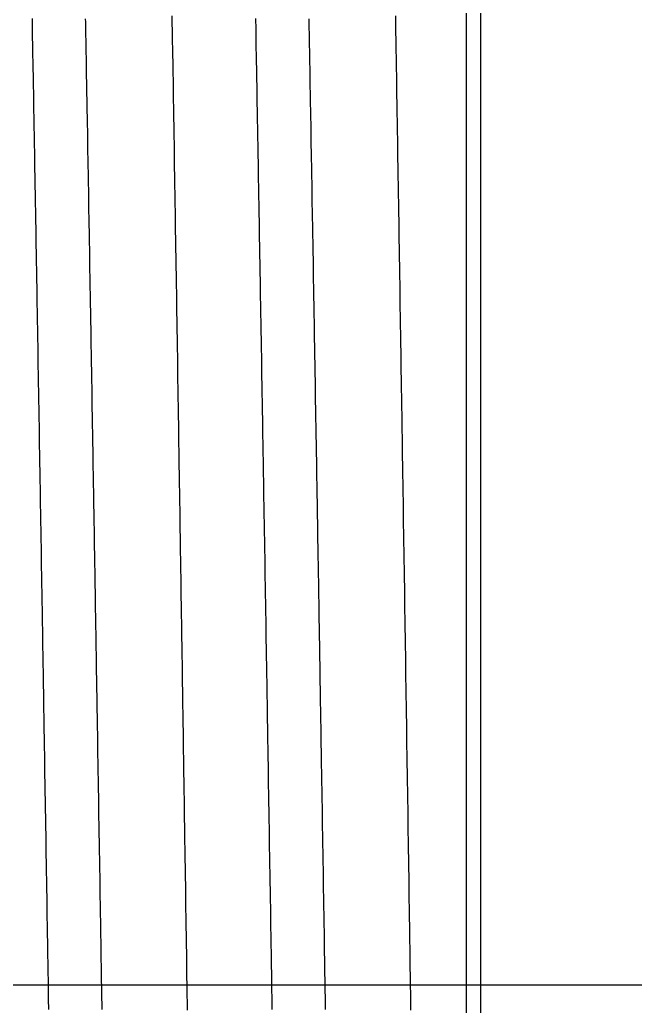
# Model space of a CAD drawing. Header units: millimetres. Extents: x 0 to 3800, y -67 to 2530.
# Drawn here: x 2303.8 to 2308.04, y 1476.98 to 1483.78 of the extents above; entities that cross this region are included whole.
import ezdxf
from ezdxf.lldxf.tags import DXFTag

# ---------------------------------------------------------------- set-up
doc = ezdxf.new("R2010")
doc.units = ezdxf.units.MM
doc.layers.add('내부선 및 부속', color=4, linetype='Continuous')
doc.layers.add('중심선', color=1, linetype='DASHED')
tags = doc.linetypes.add('DASHDOT', pattern=[70, 31, -13, 13, -13]).pattern_tags.tags
tags[10:11] = [DXFTag(74, 4), DXFTag(75, 0), DXFTag(340, '0'), DXFTag(46, 0.0), DXFTag(50, 0.0), DXFTag(44, 0.0), DXFTag(45, 0.0)]
tags[8:9] = [DXFTag(74, 4), DXFTag(75, 0), DXFTag(340, '0'), DXFTag(46, 0.0), DXFTag(50, 0.0), DXFTag(44, 0.0), DXFTag(45, 0.0)]
tags[6:7] = [DXFTag(74, 4), DXFTag(75, 0), DXFTag(340, '0'), DXFTag(46, 0.0), DXFTag(50, 0.0), DXFTag(44, 0.0), DXFTag(45, 0.0)]
tags[4:5] = [DXFTag(74, 4), DXFTag(75, 0), DXFTag(340, '0'), DXFTag(46, 0.0), DXFTag(50, 0.0), DXFTag(44, 0.0), DXFTag(45, 0.0)]
tags = doc.linetypes.add('DASHED', pattern=[25.72, 12.86, -12.86]).pattern_tags.tags
tags[6:7] = [DXFTag(74, 4), DXFTag(75, 0), DXFTag(340, '0'), DXFTag(46, 0.0), DXFTag(50, 0.0), DXFTag(44, 0.0), DXFTag(45, 0.0)]
tags[4:5] = [DXFTag(74, 4), DXFTag(75, 0), DXFTag(340, '0'), DXFTag(46, 0.0), DXFTag(50, 0.0), DXFTag(44, 0.0), DXFTag(45, 0.0)]

msp = doc.modelspace()

# ---------------------------------------------------------------- linework, layer by layer
at = {"layer": '내부선 및 부속', "linetype": 'Continuous'}
for p, q in [((2306.9716, 1495.7004), (2306.9716, 1458.5582)), ((2306.8719, 1495.4735), (2306.8719, 1458.7851))]:
    msp.add_line(p, q, dxfattribs=at)
at = {"layer": '내부선 및 부속', "linetype": 'Continuous', "flags": 128}
for points in [[(2303.9961, 1476.9633), (2303.9961, 1476.9863), (2303.9951, 1477.0103), (2303.9951, 1477.0343), (2303.9951, 1477.0583), (2303.9941, 1477.0823), (2303.9941, 1477.1063), (2303.9941, 1477.1303), (2303.9931, 1477.1533), (2303.9931, 1477.1773), (2303.9921, 1477.2013), (2303.9921, 1477.2253), (2303.9921, 1477.2493), (2303.9911, 1477.2733), (2303.9911, 1477.2973), (2303.9901, 1477.3213), (2303.9901, 1477.3443), (2303.9901, 1477.3683), (2303.9891, 1477.3923), (2303.9891, 1477.4163), (2303.9891, 1477.4403), (2303.9881, 1477.4643), (2303.9881, 1477.4883), (2303.9871, 1477.5113), (2303.9871, 1477.5353), (2303.9871, 1477.5593), (2303.9861, 1477.5833), (2303.9861, 1477.6073), (2303.9851, 1477.6313), (2303.9851, 1477.6553), (2303.9851, 1477.6793), (2303.9841, 1477.7023), (2303.9841, 1477.7263), (2303.9841, 1477.7503), (2303.9831, 1477.7743), (2303.9831, 1477.7983), (2303.9821, 1477.8223), (2303.9821, 1477.8463), (2303.9821, 1477.8693), (2303.9811, 1477.8933), (2303.9811, 1477.9173), (2303.9801, 1477.9413), (2303.9801, 1477.9653), (2303.9801, 1477.9893), (2303.9791, 1478.0133), (2303.9791, 1478.0363), (2303.9791, 1478.0603), (2303.9781, 1478.0843), (2303.9781, 1478.1083), (2303.9771, 1478.1323), (2303.9771, 1478.1563), (2303.9771, 1478.1803), (2303.9761, 1478.2043), (2303.9761, 1478.2273), (2303.9751, 1478.2513), (2303.9751, 1478.2753), (2303.9751, 1478.2993), (2303.9741, 1478.3233), (2303.9741, 1478.3473), (2303.9741, 1478.3713), (2303.9731, 1478.3943), (2303.9731, 1478.4183), (2303.9721, 1478.4423), (2303.9721, 1478.4663), (2303.9721, 1478.4903), (2303.9711, 1478.5143), (2303.9711, 1478.5383), (2303.9701, 1478.5623), (2303.9701, 1478.5623), (2303.9701, 1478.5853), (2303.9701, 1478.6093), (2303.9691, 1478.6333), (2303.9691, 1478.6573), (2303.9691, 1478.6813), (2303.9681, 1478.7053), (2303.9681, 1478.7293), (2303.9671, 1478.7523), (2303.9671, 1478.7763), (2303.9671, 1478.8003), (2303.9661, 1478.8243), (2303.9661, 1478.8483), (2303.9651, 1478.8723), (2303.9651, 1478.8963), (2303.9651, 1478.9193), (2303.9641, 1478.9433), (2303.9641, 1478.9673), (2303.9641, 1478.9913), (2303.9631, 1479.0153), (2303.9631, 1479.0393), (2303.9621, 1479.0633), (2303.9621, 1479.0873), (2303.9621, 1479.1103), (2303.9611, 1479.1343), (2303.9611, 1479.1583), (2303.9601, 1479.1823), (2303.9601, 1479.2063), (2303.9601, 1479.2303), (2303.9591, 1479.2543), (2303.9591, 1479.2773), (2303.9591, 1479.3013), (2303.9581, 1479.3253), (2303.9581, 1479.3493), (2303.9571, 1479.3733), (2303.9571, 1479.3973), (2303.9571, 1479.4213), (2303.9561, 1479.4453), (2303.9561, 1479.4683), (2303.9551, 1479.4923), (2303.9551, 1479.5163), (2303.9551, 1479.5403), (2303.9541, 1479.5643), (2303.9541, 1479.5883), (2303.9531, 1479.6123), (2303.9531, 1479.6353), (2303.9531, 1479.6593), (2303.9521, 1479.6833), (2303.9521, 1479.7073), (2303.9521, 1479.7313), (2303.9511, 1479.7553), (2303.9511, 1479.7793), (2303.9501, 1479.8023), (2303.9501, 1479.8263), (2303.9501, 1479.8503), (2303.9491, 1479.8743), (2303.9491, 1479.8983), (2303.9481, 1479.9223), (2303.9481, 1479.9463), (2303.9481, 1479.9703), (2303.9471, 1479.9933), (2303.9471, 1480.0173), (2303.9461, 1480.0413), (2303.9461, 1480.0653), (2303.9461, 1480.0893), (2303.9451, 1480.1133), (2303.9451, 1480.1373), (2303.9451, 1480.1603), (2303.9441, 1480.1843), (2303.9441, 1480.2083), (2303.9431, 1480.2323), (2303.9431, 1480.2563), (2303.9431, 1480.2803), (2303.9421, 1480.3043), (2303.9421, 1480.3283), (2303.9411, 1480.3513), (2303.9411, 1480.3753), (2303.9411, 1480.3993), (2303.9401, 1480.4233), (2303.9401, 1480.4473), (2303.9391, 1480.4713), (2303.9391, 1480.4953), (2303.9391, 1480.5183), (2303.9381, 1480.5423), (2303.9381, 1480.5663), (2303.9371, 1480.5903), (2303.9371, 1480.6143), (2303.9371, 1480.6383), (2303.9361, 1480.6623), (2303.9361, 1480.6853), (2303.9351, 1480.7093), (2303.9351, 1480.7333), (2303.9351, 1480.7573), (2303.9341, 1480.7813), (2303.9341, 1480.8053), (2303.9331, 1480.8293), (2303.9331, 1480.8533), (2303.9331, 1480.8763), (2303.9321, 1480.9003), (2303.9321, 1480.9243), (2303.9321, 1480.9483), (2303.9321, 1480.9483), (2303.9311, 1480.9723), (2303.9311, 1480.9963), (2303.9301, 1481.0203), (2303.9301, 1481.0433), (2303.9301, 1481.0673), (2303.9291, 1481.0913), (2303.9291, 1481.1153), (2303.9281, 1481.1393), (2303.9281, 1481.1633), (2303.9281, 1481.1873), (2303.9271, 1481.2113), (2303.9271, 1481.2343), (2303.9261, 1481.2583), (2303.9261, 1481.2823), (2303.9261, 1481.3063), (2303.9251, 1481.3303), (2303.9251, 1481.3543), (2303.9241, 1481.3783), (2303.9241, 1481.4013), (2303.9241, 1481.4253), (2303.9231, 1481.4493), (2303.9231, 1481.4733), (2303.9221, 1481.4973), (2303.9221, 1481.5213), (2303.9221, 1481.5453), (2303.9211, 1481.5683), (2303.9211, 1481.5923), (2303.9201, 1481.6163), (2303.9201, 1481.6403), (2303.9201, 1481.6643), (2303.9191, 1481.6883), (2303.9191, 1481.7123), (2303.9181, 1481.7363), (2303.9181, 1481.7593), (2303.9181, 1481.7833), (2303.9171, 1481.8073), (2303.9171, 1481.8313), (2303.9161, 1481.8553), (2303.9161, 1481.8793), (2303.9161, 1481.9033), (2303.9151, 1481.9263), (2303.9151, 1481.9503), (2303.9141, 1481.9743), (2303.9141, 1481.9983), (2303.9141, 1482.0223), (2303.9131, 1482.0463), (2303.9131, 1482.0703), (2303.9121, 1482.0933), (2303.9121, 1482.1173), (2303.9111, 1482.1413), (2303.9111, 1482.1653), (2303.9111, 1482.1893), (2303.9101, 1482.2133), (2303.9101, 1482.2373), (2303.9091, 1482.2613), (2303.9091, 1482.2843), (2303.9091, 1482.3083), (2303.9081, 1482.3323), (2303.9081, 1482.3563), (2303.9071, 1482.3803), (2303.9071, 1482.4043), (2303.9071, 1482.4283), (2303.9061, 1482.4513), (2303.9061, 1482.4753), (2303.9051, 1482.4993), (2303.9051, 1482.5233), (2303.9051, 1482.5473), (2303.9041, 1482.5713), (2303.9041, 1482.5953), (2303.9031, 1482.6193), (2303.9031, 1482.6423), (2303.9021, 1482.6663), (2303.9021, 1482.6903), (2303.9021, 1482.7143), (2303.9011, 1482.7383), (2303.9011, 1482.7623), (2303.9001, 1482.7863), (2303.9001, 1482.8093), (2303.9001, 1482.8333), (2303.8991, 1482.8573), (2303.8991, 1482.8813), (2303.8981, 1482.9053), (2303.8981, 1482.9293), (2303.8981, 1482.9533), (2303.8971, 1482.9763), (2303.8971, 1483.0003), (2303.8961, 1483.0243), (2303.8961, 1483.0483), (2303.8951, 1483.0723), (2303.8951, 1483.0963), (2303.8951, 1483.1203), (2303.8941, 1483.1443), (2303.8941, 1483.1673), (2303.8931, 1483.1913), (2303.8931, 1483.2153), (2303.8931, 1483.2393), (2303.8921, 1483.2633), (2303.8921, 1483.2873), (2303.8911, 1483.3113), (2303.8911, 1483.3343), (2303.8911, 1483.3343), (2303.8901, 1483.3583), (2303.8901, 1483.3823), (2303.8901, 1483.4063), (2303.8891, 1483.4303), (2303.8891, 1483.4543), (2303.8881, 1483.4783), (2303.8881, 1483.5013), (2303.8871, 1483.5253), (2303.8871, 1483.5493), (2303.8871, 1483.5733), (2303.8861, 1483.5973), (2303.8861, 1483.6213), (2303.8851, 1483.6453), (2303.8851, 1483.6693), (2303.8851, 1483.6923), (2303.8841, 1483.7163), (2303.8841, 1483.7403), (2303.8831, 1483.7643), (2303.8831, 1483.7883)], [(2304.3641, 1476.9613), (2304.3631, 1476.9853), (2304.3631, 1477.0093), (2304.3621, 1477.0333), (2304.3621, 1477.0573), (2304.3621, 1477.0813), (2304.3611, 1477.1043), (2304.3611, 1477.1283), (2304.3601, 1477.1523), (2304.3601, 1477.1763), (2304.3601, 1477.2003), (2304.3591, 1477.2243), (2304.3591, 1477.2483), (2304.3591, 1477.2723), (2304.3581, 1477.2953), (2304.3581, 1477.3193), (2304.3571, 1477.3433), (2304.3571, 1477.3673), (2304.3571, 1477.3913), (2304.3561, 1477.4153), (2304.3561, 1477.4393), (2304.3551, 1477.4623), (2304.3551, 1477.4863), (2304.3551, 1477.5103), (2304.3541, 1477.5343), (2304.3541, 1477.5583), (2304.3541, 1477.5823), (2304.3531, 1477.6063), (2304.3531, 1477.6303), (2304.3521, 1477.6533), (2304.3521, 1477.6773), (2304.3521, 1477.7013), (2304.3511, 1477.7253), (2304.3511, 1477.7493), (2304.3501, 1477.7733), (2304.3501, 1477.7973), (2304.3501, 1477.8203), (2304.3491, 1477.8443), (2304.3491, 1477.8683), (2304.3491, 1477.8923), (2304.3481, 1477.9163), (2304.3481, 1477.9403), (2304.3471, 1477.9643), (2304.3471, 1477.9873), (2304.3471, 1478.0113), (2304.3461, 1478.0353), (2304.3461, 1478.0593), (2304.3451, 1478.0833), (2304.3451, 1478.1073), (2304.3451, 1478.1313), (2304.3441, 1478.1553), (2304.3441, 1478.1783), (2304.3441, 1478.2023), (2304.3431, 1478.2263), (2304.3431, 1478.2503), (2304.3421, 1478.2743), (2304.3421, 1478.2983), (2304.3421, 1478.3223), (2304.3411, 1478.3453), (2304.3411, 1478.3693), (2304.3401, 1478.3933), (2304.3401, 1478.4173), (2304.3401, 1478.4413), (2304.3391, 1478.4653), (2304.3391, 1478.4893), (2304.3391, 1478.5133), (2304.3381, 1478.5363), (2304.3381, 1478.5603), (2304.3371, 1478.5843), (2304.3371, 1478.5843), (2304.3371, 1478.6083), (2304.3371, 1478.6323), (2304.3361, 1478.6563), (2304.3361, 1478.6803), (2304.3351, 1478.7033), (2304.3351, 1478.7273), (2304.3351, 1478.7513), (2304.3341, 1478.7753), (2304.3341, 1478.7993), (2304.3341, 1478.8233), (2304.3331, 1478.8473), (2304.3331, 1478.8703), (2304.3321, 1478.8943), (2304.3321, 1478.9183), (2304.3321, 1478.9423), (2304.3311, 1478.9663), (2304.3311, 1478.9903), (2304.3301, 1479.0143), (2304.3301, 1479.0383), (2304.3301, 1479.0613), (2304.3291, 1479.0853), (2304.3291, 1479.1093), (2304.3291, 1479.1333), (2304.3281, 1479.1573), (2304.3281, 1479.1813), (2304.3271, 1479.2053), (2304.3271, 1479.2283), (2304.3271, 1479.2523), (2304.3261, 1479.2763), (2304.3261, 1479.3003), (2304.3251, 1479.3243), (2304.3251, 1479.3483), (2304.3251, 1479.3723), (2304.3241, 1479.3963), (2304.3241, 1479.4193), (2304.3231, 1479.4433), (2304.3231, 1479.4673), (2304.3231, 1479.4913), (2304.3221, 1479.5153), (2304.3221, 1479.5393), (2304.3221, 1479.5633), (2304.3211, 1479.5863), (2304.3211, 1479.6103), (2304.3201, 1479.6343), (2304.3201, 1479.6583), (2304.3201, 1479.6823), (2304.3191, 1479.7063), (2304.3191, 1479.7303), (2304.3181, 1479.7533), (2304.3181, 1479.7773), (2304.3181, 1479.8013), (2304.3171, 1479.8253), (2304.3171, 1479.8493), (2304.3161, 1479.8733), (2304.3161, 1479.8973), (2304.3161, 1479.9213), (2304.3151, 1479.9443), (2304.3151, 1479.9683), (2304.3151, 1479.9923), (2304.3141, 1480.0163), (2304.3141, 1480.0403), (2304.3131, 1480.0643), (2304.3131, 1480.0883), (2304.3131, 1480.1113), (2304.3121, 1480.1353), (2304.3121, 1480.1593), (2304.3111, 1480.1833), (2304.3111, 1480.2073), (2304.3111, 1480.2313), (2304.3101, 1480.2553), (2304.3101, 1480.2793), (2304.3091, 1480.3023), (2304.3091, 1480.3263), (2304.3091, 1480.3503), (2304.3081, 1480.3743), (2304.3081, 1480.3983), (2304.3071, 1480.4223), (2304.3071, 1480.4463), (2304.3071, 1480.4693), (2304.3061, 1480.4933), (2304.3061, 1480.5173), (2304.3061, 1480.5413), (2304.3051, 1480.5653), (2304.3051, 1480.5893), (2304.3041, 1480.6133), (2304.3041, 1480.6363), (2304.3041, 1480.6603), (2304.3031, 1480.6843), (2304.3031, 1480.7083), (2304.3021, 1480.7323), (2304.3021, 1480.7563), (2304.3021, 1480.7803), (2304.3011, 1480.8043), (2304.3011, 1480.8273), (2304.3001, 1480.8513), (2304.3001, 1480.8753), (2304.3001, 1480.8993), (2304.2991, 1480.9233), (2304.2991, 1480.9473), (2304.2981, 1480.9713), (2304.2981, 1480.9713), (2304.2981, 1480.9943), (2304.2981, 1481.0183), (2304.2971, 1481.0423), (2304.2971, 1481.0663), (2304.2961, 1481.0903), (2304.2961, 1481.1143), (2304.2961, 1481.1383), (2304.2951, 1481.1623), (2304.2951, 1481.1853), (2304.2941, 1481.2093), (2304.2941, 1481.2333), (2304.2941, 1481.2573), (2304.2931, 1481.2813), (2304.2931, 1481.3053), (2304.2921, 1481.3293), (2304.2921, 1481.3523), (2304.2921, 1481.3763), (2304.2911, 1481.4003), (2304.2911, 1481.4243), (2304.2901, 1481.4483), (2304.2901, 1481.4723), (2304.2901, 1481.4963), (2304.2891, 1481.5193), (2304.2891, 1481.5433), (2304.2881, 1481.5673), (2304.2881, 1481.5913), (2304.2881, 1481.6153), (2304.2871, 1481.6393), (2304.2871, 1481.6633), (2304.2861, 1481.6873), (2304.2861, 1481.7103), (2304.2861, 1481.7343), (2304.2851, 1481.7583), (2304.2851, 1481.7823), (2304.2841, 1481.8063), (2304.2841, 1481.8303), (2304.2841, 1481.8543), (2304.2831, 1481.8773), (2304.2831, 1481.9013), (2304.2821, 1481.9253), (2304.2821, 1481.9493), (2304.2821, 1481.9733), (2304.2811, 1481.9973), (2304.2811, 1482.0213), (2304.2801, 1482.0443), (2304.2801, 1482.0683), (2304.2801, 1482.0923), (2304.2791, 1482.1163), (2304.2791, 1482.1403), (2304.2781, 1482.1643), (2304.2781, 1482.1883), (2304.2781, 1482.2123), (2304.2771, 1482.2353), (2304.2771, 1482.2593), (2304.2761, 1482.2833), (2304.2761, 1482.3073), (2304.2761, 1482.3313), (2304.2751, 1482.3553), (2304.2751, 1482.3793), (2304.2741, 1482.4023), (2304.2741, 1482.4263), (2304.2731, 1482.4503), (2304.2731, 1482.4743), (2304.2731, 1482.4983), (2304.2721, 1482.5223), (2304.2721, 1482.5463), (2304.2711, 1482.5703), (2304.2711, 1482.5933), (2304.2711, 1482.6173), (2304.2701, 1482.6413), (2304.2701, 1482.6653), (2304.2691, 1482.6893), (2304.2691, 1482.7133), (2304.2691, 1482.7373), (2304.2681, 1482.7603), (2304.2681, 1482.7843), (2304.2671, 1482.8083), (2304.2671, 1482.8323), (2304.2661, 1482.8563), (2304.2661, 1482.8803), (2304.2661, 1482.9043), (2304.2651, 1482.9273), (2304.2651, 1482.9513), (2304.2641, 1482.9753), (2304.2641, 1482.9993), (2304.2641, 1483.0233), (2304.2631, 1483.0473), (2304.2631, 1483.0713), (2304.2621, 1483.0953), (2304.2621, 1483.1183), (2304.2611, 1483.1423), (2304.2611, 1483.1663), (2304.2611, 1483.1903), (2304.2601, 1483.2143), (2304.2601, 1483.2383), (2304.2591, 1483.2623), (2304.2591, 1483.2853), (2304.2591, 1483.3093), (2304.2581, 1483.3333), (2304.2581, 1483.3573), (2304.2581, 1483.3573), (2304.2571, 1483.3813), (2304.2571, 1483.4053), (2304.2561, 1483.4293), (2304.2561, 1483.4523), (2304.2561, 1483.4763), (2304.2551, 1483.5003), (2304.2551, 1483.5243), (2304.2541, 1483.5483), (2304.2541, 1483.5723), (2304.2541, 1483.5963), (2304.2531, 1483.6203), (2304.2531, 1483.6433), (2304.2521, 1483.6673), (2304.2521, 1483.6913), (2304.2511, 1483.7153), (2304.2511, 1483.7393), (2304.2511, 1483.7633), (2304.2501, 1483.7873)], [(2304.8441, 1483.8073), (2304.8451, 1483.7763), (2304.8451, 1483.7453), (2304.8461, 1483.7143), (2304.8461, 1483.6833), (2304.8471, 1483.6523), (2304.8471, 1483.6203), (2304.8481, 1483.5893), (2304.8491, 1483.5583), (2304.8491, 1483.5273), (2304.8501, 1483.4963), (2304.8501, 1483.4653), (2304.8511, 1483.4343), (2304.8511, 1483.4023), (2304.8521, 1483.3713), (2304.8521, 1483.3403), (2304.8531, 1483.3093), (2304.8531, 1483.2783), (2304.8541, 1483.2473), (2304.8541, 1483.2163), (2304.8551, 1483.1853), (2304.8551, 1483.1533), (2304.8561, 1483.1223), (2304.8561, 1483.0913), (2304.8571, 1483.0603), (2304.8571, 1483.0293), (2304.8581, 1482.9983), (2304.8581, 1482.9673), (2304.8591, 1482.9353), (2304.8591, 1482.9043), (2304.8601, 1482.8733), (2304.8601, 1482.8423), (2304.8611, 1482.8113), (2304.8611, 1482.7803), (2304.8611, 1482.7493), (2304.8621, 1482.7183), (2304.8621, 1482.6863), (2304.8631, 1482.6553), (2304.8631, 1482.6243), (2304.8641, 1482.5933), (2304.8641, 1482.5623), (2304.8651, 1482.5313), (2304.8651, 1482.5003), (2304.8661, 1482.4683), (2304.8661, 1482.4373), (2304.8671, 1482.4063), (2304.8671, 1482.3753), (2304.8681, 1482.3443), (2304.8681, 1482.3133), (2304.8691, 1482.2823), (2304.8691, 1482.2513), (2304.8701, 1482.2193), (2304.8701, 1482.1883), (2304.8711, 1482.1573), (2304.8711, 1482.1263), (2304.8721, 1482.0953), (2304.8721, 1482.0643), (2304.8731, 1482.0333), (2304.8731, 1482.0013), (2304.8741, 1481.9703), (2304.8741, 1481.9393), (2304.8751, 1481.9083), (2304.8751, 1481.8773), (2304.8761, 1481.8463), (2304.8761, 1481.8153), (2304.8771, 1481.7843), (2304.8771, 1481.7523), (2304.8781, 1481.7213), (2304.8781, 1481.6903), (2304.8791, 1481.6593), (2304.8791, 1481.6283), (2304.8801, 1481.5973), (2304.8801, 1481.5663), (2304.8811, 1481.5343), (2304.8811, 1481.5033), (2304.8821, 1481.4723), (2304.8821, 1481.4413), (2304.8821, 1481.4103), (2304.8831, 1481.3793), (2304.8831, 1481.3483), (2304.8841, 1481.3173), (2304.8841, 1481.2853), (2304.8851, 1481.2543), (2304.8851, 1481.2233), (2304.8861, 1481.1923), (2304.8861, 1481.1613), (2304.8871, 1481.1303), (2304.8871, 1481.0993), (2304.8871, 1481.0993), (2304.8881, 1481.0673), (2304.8881, 1481.0363), (2304.8891, 1481.0053), (2304.8891, 1480.9743), (2304.8901, 1480.9433), (2304.8901, 1480.9123), (2304.8911, 1480.8813), (2304.8911, 1480.8503), (2304.8921, 1480.8183), (2304.8921, 1480.7873), (2304.8931, 1480.7563), (2304.8931, 1480.7253), (2304.8931, 1480.6943), (2304.8941, 1480.6633), (2304.8941, 1480.6323), (2304.8951, 1480.6003), (2304.8951, 1480.5693), (2304.8961, 1480.5383), (2304.8961, 1480.5073), (2304.8971, 1480.4763), (2304.8971, 1480.4453), (2304.8981, 1480.4143), (2304.8981, 1480.3823), (2304.8991, 1480.3513), (2304.8991, 1480.3203), (2304.9001, 1480.2893), (2304.9001, 1480.2583), (2304.9011, 1480.2273), (2304.9011, 1480.1963), (2304.9021, 1480.1653), (2304.9021, 1480.1333), (2304.9021, 1480.1023), (2304.9031, 1480.0713), (2304.9031, 1480.0403), (2304.9041, 1480.0093), (2304.9041, 1479.9783), (2304.9051, 1479.9473), (2304.9051, 1479.9153), (2304.9061, 1479.8843), (2304.9061, 1479.8533), (2304.9071, 1479.8223), (2304.9071, 1479.7913), (2304.9081, 1479.7603), (2304.9081, 1479.7293), (2304.9091, 1479.6983), (2304.9091, 1479.6663), (2304.9101, 1479.6353), (2304.9101, 1479.6043), (2304.9101, 1479.5733), (2304.9111, 1479.5423), (2304.9111, 1479.5113), (2304.9121, 1479.4803), (2304.9121, 1479.4483), (2304.9131, 1479.4173), (2304.9131, 1479.3863), (2304.9141, 1479.3553), (2304.9141, 1479.3243), (2304.9151, 1479.2933), (2304.9151, 1479.2623), (2304.9161, 1479.2313), (2304.9161, 1479.1993), (2304.9171, 1479.1683), (2304.9171, 1479.1373), (2304.9181, 1479.1063), (2304.9181, 1479.0753), (2304.9181, 1479.0443), (2304.9191, 1479.0133), (2304.9191, 1478.9813), (2304.9201, 1478.9503), (2304.9201, 1478.9193), (2304.9211, 1478.8883), (2304.9211, 1478.8573), (2304.9221, 1478.8263), (2304.9221, 1478.7953), (2304.9231, 1478.7643), (2304.9231, 1478.7323), (2304.9241, 1478.7013), (2304.9241, 1478.6703), (2304.9251, 1478.6393), (2304.9251, 1478.6083), (2304.9251, 1478.5773), (2304.9261, 1478.5463), (2304.9261, 1478.5143), (2304.9271, 1478.4833), (2304.9271, 1478.4523), (2304.9281, 1478.4213), (2304.9281, 1478.3903), (2304.9291, 1478.3593), (2304.9291, 1478.3283), (2304.9301, 1478.2973), (2304.9301, 1478.2653), (2304.9311, 1478.2343), (2304.9311, 1478.2033), (2304.9321, 1478.1723), (2304.9321, 1478.1413), (2304.9321, 1478.1103), (2304.9331, 1478.0793), (2304.9331, 1478.0473), (2304.9341, 1478.0163), (2304.9341, 1477.9853), (2304.9341, 1477.9853), (2304.9351, 1477.9543), (2304.9351, 1477.9233), (2304.9361, 1477.8923), (2304.9361, 1477.8613), (2304.9371, 1477.8303), (2304.9371, 1477.7983), (2304.9381, 1477.7673), (2304.9381, 1477.7363), (2304.9381, 1477.7053), (2304.9391, 1477.6743), (2304.9391, 1477.6433), (2304.9401, 1477.6123), (2304.9401, 1477.5803), (2304.9411, 1477.5493), (2304.9411, 1477.5183), (2304.9421, 1477.4873), (2304.9421, 1477.4563), (2304.9431, 1477.4253), (2304.9431, 1477.3943), (2304.9441, 1477.3633), (2304.9441, 1477.3313), (2304.9451, 1477.3003), (2304.9451, 1477.2693), (2304.9451, 1477.2383), (2304.9461, 1477.2073), (2304.9461, 1477.1763), (2304.9471, 1477.1453), (2304.9471, 1477.1133), (2304.9481, 1477.0823), (2304.9481, 1477.0513), (2304.9491, 1477.0203), (2304.9491, 1476.9893), (2304.9501, 1476.9583)], [(2305.5361, 1476.9633), (2305.5361, 1476.9863), (2305.5351, 1477.0103), (2305.5351, 1477.0343), (2305.5351, 1477.0583), (2305.5341, 1477.0823), (2305.5341, 1477.1063), (2305.5331, 1477.1303), (2305.5331, 1477.1533), (2305.5331, 1477.1773), (2305.5321, 1477.2013), (2305.5321, 1477.2253), (2305.5311, 1477.2493), (2305.5311, 1477.2733), (2305.5311, 1477.2973), (2305.5301, 1477.3213), (2305.5301, 1477.3443), (2305.5301, 1477.3683), (2305.5291, 1477.3923), (2305.5291, 1477.4163), (2305.5281, 1477.4403), (2305.5281, 1477.4643), (2305.5281, 1477.4883), (2305.5271, 1477.5113), (2305.5271, 1477.5353), (2305.5261, 1477.5593), (2305.5261, 1477.5833), (2305.5261, 1477.6073), (2305.5251, 1477.6313), (2305.5251, 1477.6553), (2305.5251, 1477.6793), (2305.5241, 1477.7023), (2305.5241, 1477.7263), (2305.5231, 1477.7503), (2305.5231, 1477.7743), (2305.5231, 1477.7983), (2305.5221, 1477.8223), (2305.5221, 1477.8463), (2305.5211, 1477.8693), (2305.5211, 1477.8933), (2305.5211, 1477.9173), (2305.5201, 1477.9413), (2305.5201, 1477.9653), (2305.5201, 1477.9893), (2305.5191, 1478.0133), (2305.5191, 1478.0363), (2305.5181, 1478.0603), (2305.5181, 1478.0843), (2305.5181, 1478.1083), (2305.5171, 1478.1323), (2305.5171, 1478.1563), (2305.5161, 1478.1803), (2305.5161, 1478.2043), (2305.5161, 1478.2273), (2305.5151, 1478.2513), (2305.5151, 1478.2753), (2305.5151, 1478.2993), (2305.5141, 1478.3233), (2305.5141, 1478.3473), (2305.5131, 1478.3713), (2305.5131, 1478.3943), (2305.5131, 1478.4183), (2305.5121, 1478.4423), (2305.5121, 1478.4663), (2305.5111, 1478.4903), (2305.5111, 1478.5143), (2305.5111, 1478.5383), (2305.5101, 1478.5623), (2305.5101, 1478.5623), (2305.5101, 1478.5853), (2305.5101, 1478.6093), (2305.5091, 1478.6333), (2305.5091, 1478.6573), (2305.5081, 1478.6813), (2305.5081, 1478.7053), (2305.5081, 1478.7293), (2305.5071, 1478.7523), (2305.5071, 1478.7763), (2305.5061, 1478.8003), (2305.5061, 1478.8243), (2305.5061, 1478.8483), (2305.5051, 1478.8723), (2305.5051, 1478.8963), (2305.5051, 1478.9193), (2305.5041, 1478.9433), (2305.5041, 1478.9673), (2305.5031, 1478.9913), (2305.5031, 1479.0153), (2305.5031, 1479.0393), (2305.5021, 1479.0633), (2305.5021, 1479.0873), (2305.5011, 1479.1103), (2305.5011, 1479.1343), (2305.5011, 1479.1583), (2305.5001, 1479.1823), (2305.5001, 1479.2063), (2305.5001, 1479.2303), (2305.4991, 1479.2543), (2305.4991, 1479.2773), (2305.4981, 1479.3013), (2305.4981, 1479.3253), (2305.4981, 1479.3493), (2305.4971, 1479.3733), (2305.4971, 1479.3973), (2305.4961, 1479.4213), (2305.4961, 1479.4453), (2305.4961, 1479.4683), (2305.4951, 1479.4923), (2305.4951, 1479.5163), (2305.4941, 1479.5403), (2305.4941, 1479.5643), (2305.4941, 1479.5883), (2305.4931, 1479.6123), (2305.4931, 1479.6353), (2305.4931, 1479.6593), (2305.4921, 1479.6833), (2305.4921, 1479.7073), (2305.4911, 1479.7313), (2305.4911, 1479.7553), (2305.4911, 1479.7793), (2305.4901, 1479.8023), (2305.4901, 1479.8263), (2305.4891, 1479.8503), (2305.4891, 1479.8743), (2305.4891, 1479.8983), (2305.4881, 1479.9223), (2305.4881, 1479.9463), (2305.4871, 1479.9703), (2305.4871, 1479.9933), (2305.4871, 1480.0173), (2305.4861, 1480.0413), (2305.4861, 1480.0653), (2305.4861, 1480.0893), (2305.4851, 1480.1133), (2305.4851, 1480.1373), (2305.4841, 1480.1603), (2305.4841, 1480.1843), (2305.4841, 1480.2083), (2305.4831, 1480.2323), (2305.4831, 1480.2563), (2305.4821, 1480.2803), (2305.4821, 1480.3043), (2305.4821, 1480.3283), (2305.4811, 1480.3513), (2305.4811, 1480.3753), (2305.4801, 1480.3993), (2305.4801, 1480.4233), (2305.4801, 1480.4473), (2305.4791, 1480.4713), (2305.4791, 1480.4953), (2305.4781, 1480.5183), (2305.4781, 1480.5423), (2305.4781, 1480.5663), (2305.4771, 1480.5903), (2305.4771, 1480.6143), (2305.4761, 1480.6383), (2305.4761, 1480.6623), (2305.4761, 1480.6853), (2305.4751, 1480.7093), (2305.4751, 1480.7333), (2305.4751, 1480.7573), (2305.4741, 1480.7813), (2305.4741, 1480.8053), (2305.4731, 1480.8293), (2305.4731, 1480.8533), (2305.4731, 1480.8763), (2305.4721, 1480.9003), (2305.4721, 1480.9243), (2305.4711, 1480.9483), (2305.4711, 1480.9483), (2305.4711, 1480.9723), (2305.4711, 1480.9963), (2305.4701, 1481.0203), (2305.4701, 1481.0433), (2305.4691, 1481.0673), (2305.4691, 1481.0913), (2305.4691, 1481.1153), (2305.4681, 1481.1393), (2305.4681, 1481.1633), (2305.4671, 1481.1873), (2305.4671, 1481.2113), (2305.4671, 1481.2343), (2305.4661, 1481.2583), (2305.4661, 1481.2823), (2305.4651, 1481.3063), (2305.4651, 1481.3303), (2305.4651, 1481.3543), (2305.4641, 1481.3783), (2305.4641, 1481.4013), (2305.4631, 1481.4253), (2305.4631, 1481.4493), (2305.4631, 1481.4733), (2305.4621, 1481.4973), (2305.4621, 1481.5213), (2305.4611, 1481.5453), (2305.4611, 1481.5683), (2305.4611, 1481.5923), (2305.4601, 1481.6163), (2305.4601, 1481.6403), (2305.4591, 1481.6643), (2305.4591, 1481.6883), (2305.4591, 1481.7123), (2305.4581, 1481.7363), (2305.4581, 1481.7593), (2305.4571, 1481.7833), (2305.4571, 1481.8073), (2305.4571, 1481.8313), (2305.4561, 1481.8553), (2305.4561, 1481.8793), (2305.4551, 1481.9033), (2305.4551, 1481.9263), (2305.4551, 1481.9503), (2305.4541, 1481.9743), (2305.4541, 1481.9983), (2305.4531, 1482.0223), (2305.4531, 1482.0463), (2305.4531, 1482.0703), (2305.4521, 1482.0943), (2305.4521, 1482.1173), (2305.4511, 1482.1413), (2305.4511, 1482.1653), (2305.4501, 1482.1893), (2305.4501, 1482.2133), (2305.4501, 1482.2373), (2305.4491, 1482.2613), (2305.4491, 1482.2843), (2305.4481, 1482.3083), (2305.4481, 1482.3323), (2305.4481, 1482.3563), (2305.4471, 1482.3803), (2305.4471, 1482.4043), (2305.4461, 1482.4283), (2305.4461, 1482.4513), (2305.4461, 1482.4753), (2305.4451, 1482.4993), (2305.4451, 1482.5233), (2305.4441, 1482.5473), (2305.4441, 1482.5713), (2305.4441, 1482.5953), (2305.4431, 1482.6193), (2305.4431, 1482.6423), (2305.4421, 1482.6663), (2305.4421, 1482.6903), (2305.4411, 1482.7143), (2305.4411, 1482.7383), (2305.4411, 1482.7623), (2305.4401, 1482.7863), (2305.4401, 1482.8093), (2305.4391, 1482.8333), (2305.4391, 1482.8573), (2305.4391, 1482.8813), (2305.4381, 1482.9053), (2305.4381, 1482.9293), (2305.4371, 1482.9533), (2305.4371, 1482.9763), (2305.4371, 1483.0003), (2305.4361, 1483.0243), (2305.4361, 1483.0483), (2305.4351, 1483.0723), (2305.4351, 1483.0963), (2305.4341, 1483.1203), (2305.4341, 1483.1443), (2305.4341, 1483.1673), (2305.4331, 1483.1913), (2305.4331, 1483.2153), (2305.4321, 1483.2393), (2305.4321, 1483.2633), (2305.4321, 1483.2873), (2305.4311, 1483.3113), (2305.4311, 1483.3343), (2305.4311, 1483.3343), (2305.4301, 1483.3583), (2305.4301, 1483.3823), (2305.4291, 1483.4063), (2305.4291, 1483.4303), (2305.4291, 1483.4543), (2305.4281, 1483.4783), (2305.4281, 1483.5023), (2305.4271, 1483.5253), (2305.4271, 1483.5493), (2305.4261, 1483.5733), (2305.4261, 1483.5973), (2305.4261, 1483.6213), (2305.4251, 1483.6453), (2305.4251, 1483.6693), (2305.4241, 1483.6923), (2305.4241, 1483.7163), (2305.4241, 1483.7403), (2305.4231, 1483.7643), (2305.4231, 1483.7883)], [(2305.9031, 1476.9613), (2305.9031, 1476.9853), (2305.9031, 1477.0093), (2305.9021, 1477.0333), (2305.9021, 1477.0573), (2305.9011, 1477.0813), (2305.9011, 1477.1053), (2305.9011, 1477.1283), (2305.9001, 1477.1523), (2305.9001, 1477.1763), (2305.8991, 1477.2003), (2305.8991, 1477.2243), (2305.8991, 1477.2483), (2305.8981, 1477.2723), (2305.8981, 1477.2953), (2305.8981, 1477.3193), (2305.8971, 1477.3433), (2305.8971, 1477.3673), (2305.8961, 1477.3913), (2305.8961, 1477.4153), (2305.8961, 1477.4393), (2305.8951, 1477.4623), (2305.8951, 1477.4863), (2305.8951, 1477.5103), (2305.8941, 1477.5343), (2305.8941, 1477.5583), (2305.8931, 1477.5823), (2305.8931, 1477.6063), (2305.8931, 1477.6303), (2305.8921, 1477.6533), (2305.8921, 1477.6773), (2305.8911, 1477.7013), (2305.8911, 1477.7253), (2305.8911, 1477.7493), (2305.8901, 1477.7733), (2305.8901, 1477.7973), (2305.8901, 1477.8203), (2305.8891, 1477.8443), (2305.8891, 1477.8683), (2305.8881, 1477.8923), (2305.8881, 1477.9163), (2305.8881, 1477.9403), (2305.8871, 1477.9643), (2305.8871, 1477.9883), (2305.8861, 1478.0113), (2305.8861, 1478.0353), (2305.8861, 1478.0593), (2305.8851, 1478.0833), (2305.8851, 1478.1073), (2305.8851, 1478.1313), (2305.8841, 1478.1553), (2305.8841, 1478.1783), (2305.8831, 1478.2023), (2305.8831, 1478.2263), (2305.8831, 1478.2503), (2305.8821, 1478.2743), (2305.8821, 1478.2983), (2305.8811, 1478.3223), (2305.8811, 1478.3453), (2305.8811, 1478.3693), (2305.8801, 1478.3933), (2305.8801, 1478.4173), (2305.8801, 1478.4413), (2305.8791, 1478.4653), (2305.8791, 1478.4893), (2305.8781, 1478.5133), (2305.8781, 1478.5363), (2305.8781, 1478.5603), (2305.8771, 1478.5843), (2305.8771, 1478.5843), (2305.8771, 1478.6083), (2305.8761, 1478.6323), (2305.8761, 1478.6563), (2305.8761, 1478.6803), (2305.8751, 1478.7033), (2305.8751, 1478.7273), (2305.8751, 1478.7513), (2305.8741, 1478.7753), (2305.8741, 1478.7993), (2305.8731, 1478.8233), (2305.8731, 1478.8473), (2305.8731, 1478.8713), (2305.8721, 1478.8943), (2305.8721, 1478.9183), (2305.8711, 1478.9423), (2305.8711, 1478.9663), (2305.8711, 1478.9903), (2305.8701, 1479.0143), (2305.8701, 1479.0383), (2305.8691, 1479.0613), (2305.8691, 1479.0853), (2305.8691, 1479.1093), (2305.8681, 1479.1333), (2305.8681, 1479.1573), (2305.8681, 1479.1813), (2305.8671, 1479.2053), (2305.8671, 1479.2283), (2305.8661, 1479.2523), (2305.8661, 1479.2763), (2305.8661, 1479.3003), (2305.8651, 1479.3243), (2305.8651, 1479.3483), (2305.8641, 1479.3723), (2305.8641, 1479.3963), (2305.8641, 1479.4193), (2305.8631, 1479.4433), (2305.8631, 1479.4673), (2305.8631, 1479.4913), (2305.8621, 1479.5153), (2305.8621, 1479.5393), (2305.8611, 1479.5633), (2305.8611, 1479.5863), (2305.8611, 1479.6103), (2305.8601, 1479.6343), (2305.8601, 1479.6583), (2305.8591, 1479.6823), (2305.8591, 1479.7063), (2305.8591, 1479.7303), (2305.8581, 1479.7543), (2305.8581, 1479.7773), (2305.8571, 1479.8013), (2305.8571, 1479.8253), (2305.8571, 1479.8493), (2305.8561, 1479.8733), (2305.8561, 1479.8973), (2305.8561, 1479.9213), (2305.8551, 1479.9443), (2305.8551, 1479.9683), (2305.8541, 1479.9923), (2305.8541, 1480.0163), (2305.8541, 1480.0403), (2305.8531, 1480.0643), (2305.8531, 1480.0883), (2305.8521, 1480.1113), (2305.8521, 1480.1353), (2305.8521, 1480.1593), (2305.8511, 1480.1833), (2305.8511, 1480.2073), (2305.8501, 1480.2313), (2305.8501, 1480.2553), (2305.8501, 1480.2793), (2305.8491, 1480.3023), (2305.8491, 1480.3263), (2305.8481, 1480.3503), (2305.8481, 1480.3743), (2305.8481, 1480.3983), (2305.8471, 1480.4223), (2305.8471, 1480.4463), (2305.8471, 1480.4693), (2305.8461, 1480.4933), (2305.8461, 1480.5173), (2305.8451, 1480.5413), (2305.8451, 1480.5653), (2305.8451, 1480.5893), (2305.8441, 1480.6133), (2305.8441, 1480.6363), (2305.8431, 1480.6603), (2305.8431, 1480.6843), (2305.8431, 1480.7083), (2305.8421, 1480.7323), (2305.8421, 1480.7563), (2305.8411, 1480.7803), (2305.8411, 1480.8043), (2305.8411, 1480.8273), (2305.8401, 1480.8513), (2305.8401, 1480.8753), (2305.8391, 1480.8993), (2305.8391, 1480.9233), (2305.8391, 1480.9473), (2305.8381, 1480.9713), (2305.8381, 1480.9713), (2305.8381, 1480.9943), (2305.8371, 1481.0183), (2305.8371, 1481.0423), (2305.8371, 1481.0663), (2305.8361, 1481.0903), (2305.8361, 1481.1143), (2305.8351, 1481.1383), (2305.8351, 1481.1623), (2305.8351, 1481.1853), (2305.8341, 1481.2093), (2305.8341, 1481.2333), (2305.8331, 1481.2573), (2305.8331, 1481.2813), (2305.8331, 1481.3053), (2305.8321, 1481.3293), (2305.8321, 1481.3523), (2305.8311, 1481.3763), (2305.8311, 1481.4003), (2305.8311, 1481.4243), (2305.8301, 1481.4483), (2305.8301, 1481.4723), (2305.8291, 1481.4963), (2305.8291, 1481.5193), (2305.8291, 1481.5433), (2305.8281, 1481.5673), (2305.8281, 1481.5913), (2305.8271, 1481.6153), (2305.8271, 1481.6393), (2305.8271, 1481.6633), (2305.8261, 1481.6873), (2305.8261, 1481.7103), (2305.8251, 1481.7343), (2305.8251, 1481.7583), (2305.8251, 1481.7823), (2305.8241, 1481.8063), (2305.8241, 1481.8303), (2305.8231, 1481.8543), (2305.8231, 1481.8773), (2305.8231, 1481.9013), (2305.8221, 1481.9253), (2305.8221, 1481.9493), (2305.8211, 1481.9733), (2305.8211, 1481.9973), (2305.8211, 1482.0213), (2305.8201, 1482.0453), (2305.8201, 1482.0683), (2305.8191, 1482.0923), (2305.8191, 1482.1163), (2305.8191, 1482.1403), (2305.8181, 1482.1643), (2305.8181, 1482.1883), (2305.8171, 1482.2123), (2305.8171, 1482.2353), (2305.8171, 1482.2593), (2305.8161, 1482.2833), (2305.8161, 1482.3073), (2305.8151, 1482.3313), (2305.8151, 1482.3553), (2305.8151, 1482.3793), (2305.8141, 1482.4023), (2305.8141, 1482.4263), (2305.8131, 1482.4503), (2305.8131, 1482.4743), (2305.8121, 1482.4983), (2305.8121, 1482.5223), (2305.8121, 1482.5463), (2305.8111, 1482.5703), (2305.8111, 1482.5933), (2305.8101, 1482.6173), (2305.8101, 1482.6413), (2305.8101, 1482.6653), (2305.8091, 1482.6893), (2305.8091, 1482.7133), (2305.8081, 1482.7373), (2305.8081, 1482.7603), (2305.8081, 1482.7843), (2305.8071, 1482.8083), (2305.8071, 1482.8323), (2305.8061, 1482.8563), (2305.8061, 1482.8803), (2305.8051, 1482.9043), (2305.8051, 1482.9273), (2305.8051, 1482.9513), (2305.8041, 1482.9753), (2305.8041, 1482.9993), (2305.8031, 1483.0233), (2305.8031, 1483.0473), (2305.8031, 1483.0713), (2305.8021, 1483.0953), (2305.8021, 1483.1183), (2305.8011, 1483.1423), (2305.8011, 1483.1663), (2305.8001, 1483.1903), (2305.8001, 1483.2143), (2305.8001, 1483.2383), (2305.7991, 1483.2623), (2305.7991, 1483.2853), (2305.7981, 1483.3093), (2305.7981, 1483.3333), (2305.7981, 1483.3573), (2305.7981, 1483.3573), (2305.7971, 1483.3813), (2305.7971, 1483.4053), (2305.7961, 1483.4293), (2305.7961, 1483.4533), (2305.7951, 1483.4763), (2305.7951, 1483.5003), (2305.7951, 1483.5243), (2305.7941, 1483.5483), (2305.7941, 1483.5723), (2305.7931, 1483.5963), (2305.7931, 1483.6203), (2305.7921, 1483.6433), (2305.7921, 1483.6673), (2305.7921, 1483.6913), (2305.7911, 1483.7153), (2305.7911, 1483.7393), (2305.7901, 1483.7633), (2305.7901, 1483.7873)], [(2306.3841, 1483.8073), (2306.3851, 1483.7763), (2306.3851, 1483.7453), (2306.3861, 1483.7143), (2306.3861, 1483.6833), (2306.3871, 1483.6523), (2306.3871, 1483.6203), (2306.3881, 1483.5893), (2306.3881, 1483.5583), (2306.3891, 1483.5273), (2306.3891, 1483.4963), (2306.3901, 1483.4653), (2306.3901, 1483.4343), (2306.3911, 1483.4023), (2306.3911, 1483.3713), (2306.3921, 1483.3403), (2306.3921, 1483.3093), (2306.3931, 1483.2783), (2306.3931, 1483.2473), (2306.3941, 1483.2163), (2306.3941, 1483.1853), (2306.3951, 1483.1533), (2306.3951, 1483.1223), (2306.3961, 1483.0913), (2306.3961, 1483.0603), (2306.3971, 1483.0293), (2306.3971, 1482.9983), (2306.3981, 1482.9673), (2306.3981, 1482.9353), (2306.3991, 1482.9043), (2306.3991, 1482.8733), (2306.4001, 1482.8423), (2306.4001, 1482.8113), (2306.4011, 1482.7803), (2306.4011, 1482.7493), (2306.4021, 1482.7183), (2306.4021, 1482.6863), (2306.4031, 1482.6553), (2306.4031, 1482.6243), (2306.4041, 1482.5933), (2306.4041, 1482.5623), (2306.4051, 1482.5313), (2306.4051, 1482.5003), (2306.4061, 1482.4683), (2306.4061, 1482.4373), (2306.4071, 1482.4063), (2306.4071, 1482.3753), (2306.4081, 1482.3443), (2306.4081, 1482.3133), (2306.4091, 1482.2823), (2306.4091, 1482.2513), (2306.4101, 1482.2193), (2306.4101, 1482.1883), (2306.4111, 1482.1573), (2306.4111, 1482.1263), (2306.4121, 1482.0953), (2306.4121, 1482.0643), (2306.4131, 1482.0333), (2306.4131, 1482.0013), (2306.4141, 1481.9703), (2306.4141, 1481.9393), (2306.4151, 1481.9083), (2306.4151, 1481.8773), (2306.4161, 1481.8463), (2306.4161, 1481.8153), (2306.4161, 1481.7843), (2306.4171, 1481.7523), (2306.4171, 1481.7213), (2306.4181, 1481.6903), (2306.4181, 1481.6593), (2306.4191, 1481.6283), (2306.4191, 1481.5973), (2306.4201, 1481.5663), (2306.4201, 1481.5343), (2306.4211, 1481.5033), (2306.4211, 1481.4723), (2306.4221, 1481.4413), (2306.4221, 1481.4103), (2306.4231, 1481.3793), (2306.4231, 1481.3483), (2306.4241, 1481.3173), (2306.4241, 1481.2853), (2306.4251, 1481.2543), (2306.4251, 1481.2233), (2306.4261, 1481.1923), (2306.4261, 1481.1613), (2306.4271, 1481.1303), (2306.4271, 1481.0993), (2306.4271, 1481.0993), (2306.4281, 1481.0673), (2306.4281, 1481.0363), (2306.4291, 1481.0053), (2306.4291, 1480.9743), (2306.4291, 1480.9433), (2306.4301, 1480.9123), (2306.4301, 1480.8813), (2306.4311, 1480.8503), (2306.4311, 1480.8183), (2306.4321, 1480.7873), (2306.4321, 1480.7563), (2306.4331, 1480.7253), (2306.4331, 1480.6943), (2306.4341, 1480.6633), (2306.4341, 1480.6323), (2306.4351, 1480.6003), (2306.4351, 1480.5693), (2306.4361, 1480.5383), (2306.4361, 1480.5073), (2306.4371, 1480.4763), (2306.4371, 1480.4453), (2306.4381, 1480.4143), (2306.4381, 1480.3823), (2306.4391, 1480.3513), (2306.4391, 1480.3203), (2306.4391, 1480.2893), (2306.4401, 1480.2583), (2306.4401, 1480.2273), (2306.4411, 1480.1963), (2306.4411, 1480.1653), (2306.4421, 1480.1333), (2306.4421, 1480.1023), (2306.4431, 1480.0713), (2306.4431, 1480.0403), (2306.4441, 1480.0093), (2306.4441, 1479.9783), (2306.4451, 1479.9473), (2306.4451, 1479.9153), (2306.4461, 1479.8843), (2306.4461, 1479.8533), (2306.4471, 1479.8223), (2306.4471, 1479.7913), (2306.4471, 1479.7603), (2306.4481, 1479.7293), (2306.4481, 1479.6983), (2306.4491, 1479.6663), (2306.4491, 1479.6353), (2306.4501, 1479.6043), (2306.4501, 1479.5733), (2306.4511, 1479.5423), (2306.4511, 1479.5113), (2306.4521, 1479.4803), (2306.4521, 1479.4483), (2306.4531, 1479.4173), (2306.4531, 1479.3863), (2306.4541, 1479.3553), (2306.4541, 1479.3243), (2306.4551, 1479.2933), (2306.4551, 1479.2623), (2306.4551, 1479.2313), (2306.4561, 1479.1993), (2306.4561, 1479.1683), (2306.4571, 1479.1373), (2306.4571, 1479.1063), (2306.4581, 1479.0753), (2306.4581, 1479.0443), (2306.4591, 1479.0133), (2306.4591, 1478.9813), (2306.4601, 1478.9503), (2306.4601, 1478.9193), (2306.4611, 1478.8883), (2306.4611, 1478.8573), (2306.4621, 1478.8263), (2306.4621, 1478.7953), (2306.4621, 1478.7643), (2306.4631, 1478.7323), (2306.4631, 1478.7013), (2306.4641, 1478.6703), (2306.4641, 1478.6393), (2306.4651, 1478.6083), (2306.4651, 1478.5773), (2306.4661, 1478.5463), (2306.4661, 1478.5143), (2306.4671, 1478.4833), (2306.4671, 1478.4523), (2306.4681, 1478.4213), (2306.4681, 1478.3903), (2306.4691, 1478.3593), (2306.4691, 1478.3283), (2306.4691, 1478.2973), (2306.4701, 1478.2653), (2306.4701, 1478.2343), (2306.4711, 1478.2033), (2306.4711, 1478.1723), (2306.4721, 1478.1413), (2306.4721, 1478.1103), (2306.4731, 1478.0793), (2306.4731, 1478.0473), (2306.4741, 1478.0163), (2306.4741, 1477.9853), (2306.4741, 1477.9853), (2306.4751, 1477.9543), (2306.4751, 1477.9233), (2306.4761, 1477.8923), (2306.4761, 1477.8613), (2306.4761, 1477.8303), (2306.4771, 1477.7983), (2306.4771, 1477.7673), (2306.4781, 1477.7363), (2306.4781, 1477.7053), (2306.4791, 1477.6743), (2306.4791, 1477.6433), (2306.4801, 1477.6123), (2306.4801, 1477.5803), (2306.4811, 1477.5493), (2306.4811, 1477.5183), (2306.4821, 1477.4873), (2306.4821, 1477.4563), (2306.4821, 1477.4253), (2306.4831, 1477.3943), (2306.4831, 1477.3633), (2306.4841, 1477.3313), (2306.4841, 1477.3003), (2306.4851, 1477.2693), (2306.4851, 1477.2383), (2306.4861, 1477.2073), (2306.4861, 1477.1763), (2306.4871, 1477.1453), (2306.4871, 1477.1133), (2306.4881, 1477.0823), (2306.4881, 1477.0513), (2306.4891, 1477.0203), (2306.4891, 1476.9893), (2306.4891, 1476.9583)]]:
    msp.add_lwpolyline(points, dxfattribs=at)
at = {"layer": '중심선', "linetype": 'DASHDOT'}
msp.add_line((2414.8896, 1477.1293), (2177.2711, 1477.1293), dxfattribs=at)

doc.saveas('drawing.dxf')
